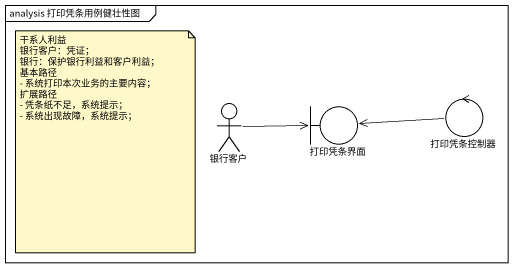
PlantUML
@startuml
mainframe analysis 打印凭条用例健壮性图
actor 银行客户
boundary 打印凭条界面
control 打印凭条控制器
银行客户 -right-> 打印凭条界面
打印凭条控制器 -left-> 打印凭条界面
note as N1
  干系人利益
  银行客户：凭证；
  银行：保护银行利益和客户利益；
  基本路径
  - 系统打印本次业务的主要内容；
  扩展路径
  - 凭条纸不足，系统提示；
  - 系统出现故障，系统提示；
end note
@enduml
